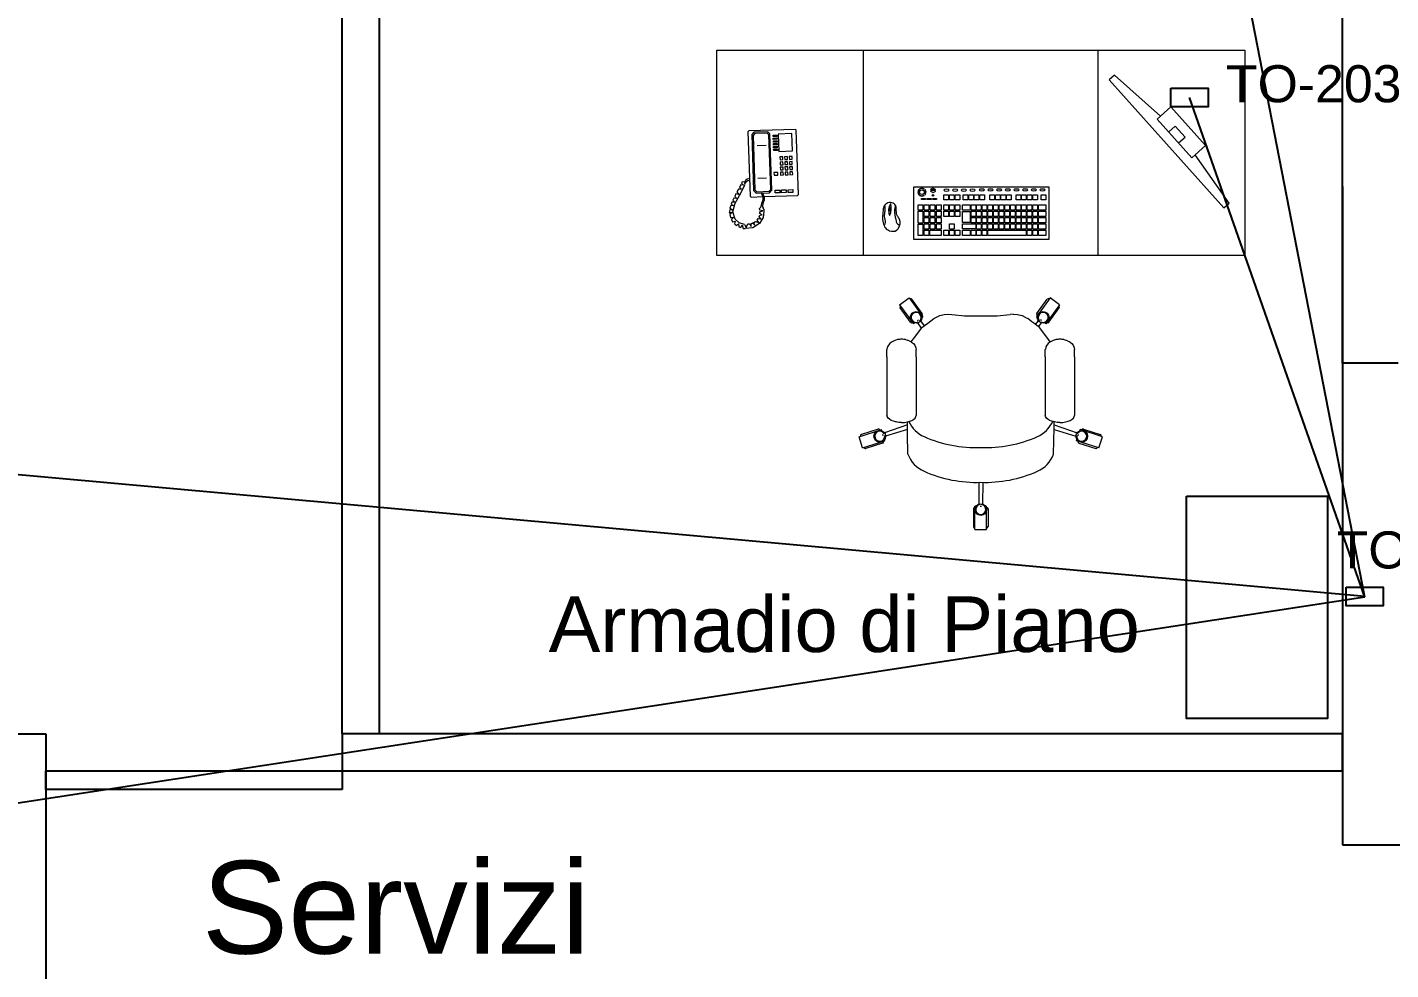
# Model space of a CAD drawing. Header units: millimetres. Extents: x -1911 to 4021, y -174 to 2851.
# Drawn here: x 3173 to 3541, y 609.1 to 863.4 of the extents above; entities that cross this region are included whole.
import ezdxf

# ---------------------------------------------------------------- set-up
doc = ezdxf.new("R2010")
doc.units = ezdxf.units.MM
doc.layers.add('ARREDI attrezzature - furniture', color=175, linetype='Continuous', lineweight=9)
doc.styles.get("Standard").update_dxf_attribs({"font": 'arial.ttf'})

msp = doc.modelspace()

# ---------------------------------------------------------------- linework, layer by layer
at = {"color": 1}
for p, q in [((3533.98, 709.58), (3364.52, 1580.45)), ((3533.98, 709.58), (3486.71, 844.41)), ((3533.98, 709.82), (2574.43, 796.56)), ((3533.98, 709.58), (3027.38, 632.2))]:
    msp.add_line(p, q, dxfattribs=at)
at = {"color": 0}
for p, q in [((3258.04, 672.78), (3258.04, 992.78)), ((3268.04, 992.78), (3268.04, 672.78)), ((3168.04, 672.78), (3178.04, 672.78)), ((3178.04, 672.78), (3178.04, 662.78)), ((3258.04, 672.78), (3258.04, 662.78)), ((3528.04, 672.78), (3258.04, 672.78)), ((3328.04, 672.78), (3318.04, 672.78)), ((3528.04, 672.78), (3328.04, 672.78)), ((3528.04, 662.78), (3528.04, 672.78)), ((3178.04, 662.78), (3178.04, 492.78)), ((3258.04, 662.78), (3528.04, 662.78))]:
    msp.add_line(p, q, dxfattribs=at)
for p, q in [((3528.04, 772.78), (3528.04, 922.78)), ((3528.04, 820.45), (3528.04, 772.78)), ((3543.04, 772.78), (3528.04, 772.78)), ((3528.04, 772.78), (3528.04, 642.78)), ((3528.04, 642.78), (3558.04, 642.78))]:
    msp.add_line(p, q)
at = {"color": 3}
for p, q in [((3178.04, 657.78), (3178.04, 662.78)), ((3178.04, 662.78), (3258.04, 662.78)), ((3258.04, 662.78), (3258.04, 657.78)), ((3258.04, 657.78), (3178.04, 657.78))]:
    msp.add_line(p, q, dxfattribs=at)
at = {"color": 242, "true_color": 0xcd2027}
for points in [[(3481.71, 846.91), (3491.71, 846.91), (3491.71, 841.91), (3481.71, 841.91)], [(3528.98, 712.32), (3538.98, 712.32), (3538.98, 707.32), (3528.98, 707.32)]]:
    msp.add_lwpolyline(points, close=True, dxfattribs=at)
msp.add_lwpolyline([(3485.86, 736.91), (3523.94, 736.91), (3523.94, 676.91), (3485.86, 676.91)], close=True)
at = {"layer": 'ARREDI attrezzature - furniture'}
for p, q in [((3359.13, 857.24), (3501.6, 857.24)), ((3359.13, 801.83), (3359.13, 857.24)), ((3398.7, 801.83), (3398.7, 857.24)), ((3462.02, 801.83), (3462.02, 857.24)), ((3501.6, 857.24), (3501.6, 801.83)), ((3466.45, 850.46), (3465.05, 849.21)), ((3478.89, 839.38), (3466.45, 850.46)), ((3465.05, 849.21), (3495.99, 814.65)), ((3481.71, 841.91), (3478.02, 838.6)), ((3491.06, 831.46), (3481.71, 841.91)), ((3367.77, 835.41), (3367.52, 835.15)), ((3380.33, 835.83), (3367.77, 835.41)), ((3380.58, 835.59), (3380.33, 835.83)), ((3381.17, 818.26), (3380.58, 835.59)), ((3487.37, 828.16), (3478.02, 838.6)), ((3482.87, 836.67), (3481.14, 835.12)), ((3485.49, 833.74), (3482.87, 836.67)), ((3367.52, 835.15), (3368.11, 817.82)), ((3369.16, 835.08), (3368.55, 834.43)), ((3368.55, 834.43), (3369.06, 819.36)), ((3369.43, 834.71), (3368.94, 834.19)), ((3368.94, 834.19), (3369.44, 819.5)), ((3372.93, 835.2), (3369.16, 835.08)), ((3372.69, 834.82), (3369.43, 834.71)), ((3373.21, 834.33), (3372.69, 834.82)), ((3373.45, 834.59), (3372.93, 835.2)), ((3373.7, 819.64), (3373.21, 834.33)), ((3373.96, 819.4), (3373.45, 834.59)), ((3374.34, 834.25), (3375.35, 834.28)), ((3374.36, 833.87), (3374.34, 834.25)), ((3375.36, 833.9), (3374.36, 833.87)), ((3374.37, 833.49), (3375.37, 833.53)), ((3374.38, 833.12), (3374.37, 833.49)), ((3375.39, 833.15), (3374.38, 833.12)), ((3374.39, 832.74), (3375.4, 832.77)), ((3374.41, 832.36), (3374.39, 832.74)), ((3375.41, 832.4), (3374.41, 832.36)), ((3374.42, 831.98), (3375.42, 832.02)), ((3374.43, 831.61), (3374.42, 831.98)), ((3375.44, 831.64), (3374.43, 831.61)), ((3375.35, 834.28), (3375.36, 833.9)), ((3375.37, 833.53), (3375.39, 833.15)), ((3375.4, 832.77), (3375.41, 832.4)), ((3375.42, 832.02), (3375.44, 831.64)), ((3379.36, 834.67), (3375.72, 834.54)), ((3375.72, 834.54), (3375.87, 829.9)), ((3379.52, 830.02), (3379.36, 834.67)), ((3483.76, 832.2), (3485.49, 833.74)), ((3372.5, 831.48), (3370.01, 831.4)), ((3374.45, 831.23), (3375.45, 831.27)), ((3374.46, 830.85), (3374.45, 831.23)), ((3375.46, 830.89), (3374.46, 830.85)), ((3374.47, 830.48), (3375.48, 830.51)), ((3374.48, 830.1), (3374.47, 830.48)), ((3375.49, 830.14), (3374.48, 830.1)), ((3375.45, 831.27), (3375.46, 830.89)), ((3375.48, 830.51), (3375.49, 830.14)), ((3375.87, 829.9), (3379.52, 830.02)), ((3376.93, 828.42), (3376.18, 828.4)), ((3376.18, 828.4), (3376.2, 827.64)), ((3376.95, 827.67), (3376.93, 828.42)), ((3378.18, 828.47), (3377.43, 828.44)), ((3377.43, 828.44), (3377.46, 827.69)), ((3378.21, 827.71), (3378.18, 828.47)), ((3379.44, 828.51), (3378.69, 828.48)), ((3378.69, 828.48), (3378.71, 827.73)), ((3379.47, 827.75), (3379.44, 828.51)), ((3487.37, 828.16), (3491.06, 831.46)), ((3497.39, 815.9), (3488.24, 828.93)), ((3376.2, 827.64), (3376.95, 827.67)), ((3376.98, 827.04), (3376.22, 827.02)), ((3376.22, 827.02), (3376.25, 826.26)), ((3376.25, 826.26), (3377, 826.29)), ((3377.02, 825.66), (3376.27, 825.64)), ((3376.27, 825.64), (3376.29, 824.88)), ((3376.29, 824.88), (3377.05, 824.91)), ((3377.07, 824.28), (3376.32, 824.25)), ((3376.32, 824.25), (3376.34, 823.5)), ((3377, 826.29), (3376.98, 827.04)), ((3377.05, 824.91), (3377.02, 825.66)), ((3377.09, 823.53), (3377.07, 824.28)), ((3377.46, 827.69), (3378.21, 827.71)), ((3378.23, 827.08), (3377.48, 827.06)), ((3377.48, 827.06), (3377.5, 826.31)), ((3377.5, 826.31), (3378.26, 826.33)), ((3378.28, 825.7), (3377.52, 825.68)), ((3377.52, 825.68), (3377.55, 824.92)), ((3377.55, 824.92), (3378.3, 824.95)), ((3378.32, 824.32), (3377.57, 824.3)), ((3377.57, 824.3), (3377.6, 823.54)), ((3378.26, 826.33), (3378.23, 827.08)), ((3378.3, 824.95), (3378.28, 825.7)), ((3378.35, 823.57), (3378.32, 824.32)), ((3378.71, 827.73), (3379.47, 827.75)), ((3379.49, 827.13), (3378.73, 827.1)), ((3378.73, 827.1), (3378.76, 826.35)), ((3378.76, 826.35), (3379.51, 826.37)), ((3379.53, 825.75), (3378.78, 825.72)), ((3378.78, 825.72), (3378.81, 824.97)), ((3378.81, 824.97), (3379.56, 824.99)), ((3379.58, 824.36), (3378.83, 824.34)), ((3378.83, 824.34), (3378.85, 823.59)), ((3379.51, 826.37), (3379.49, 827.13)), ((3379.56, 824.99), (3379.53, 825.75)), ((3379.61, 823.61), (3379.58, 824.36)), ((3365.59, 820.86), (3365.26, 820.25)), ((3365.51, 818.45), (3366.62, 820.67)), ((3366.35, 820.75), (3365.59, 820.86)), ((3366.02, 821.65), (3365.81, 821.35)), ((3365.81, 821.35), (3366.35, 820.75)), ((3366.53, 821.62), (3366.02, 821.65)), ((3366.75, 821.76), (3366.53, 821.62)), ((3366.62, 820.67), (3366.82, 821.03)), ((3366.68, 821.35), (3366.89, 821.41)), ((3366.82, 821.03), (3366.68, 821.35)), ((3367, 822.12), (3366.75, 821.76)), ((3366.89, 821.41), (3367.25, 821.88)), ((3367.37, 822.4), (3367, 822.12)), ((3367.25, 821.88), (3367.55, 822.03)), ((3367.95, 822.59), (3367.37, 822.4)), ((3367.55, 822.03), (3367.96, 822.09)), ((3372.58, 822.63), (3370.25, 822.56)), ((3375.56, 824.23), (3374.56, 824.19)), ((3374.56, 824.19), (3374.58, 823.44)), ((3374.58, 823.44), (3375.59, 823.48)), ((3375.59, 823.48), (3375.56, 824.23)), ((3376.34, 823.5), (3377.09, 823.53)), ((3377.6, 823.54), (3378.35, 823.57)), ((3378.85, 823.59), (3379.61, 823.61)), ((3363.76, 817.23), (3363.46, 816.73)), ((3364.5, 817.17), (3363.76, 817.23)), ((3364.29, 818.41), (3363.96, 817.75)), ((3363.96, 817.75), (3364.5, 817.17)), ((3364.11, 815.91), (3365.22, 818.03)), ((3365.11, 818.3), (3364.29, 818.41)), ((3365.03, 819.67), (3364.57, 818.96)), ((3364.57, 818.96), (3365.11, 818.3)), ((3365.79, 819.67), (3365.03, 819.67)), ((3365.22, 818.03), (3365.51, 818.45)), ((3365.26, 820.25), (3365.79, 819.67)), ((3368.11, 817.82), (3368.37, 817.57)), ((3368.37, 817.57), (3371.56, 817.68)), ((3369.06, 819.36), (3369.72, 818.63)), ((3369.44, 819.5), (3369.95, 819.01)), ((3369.72, 818.63), (3373.36, 818.75)), ((3369.95, 819.01), (3373.22, 819.12)), ((3371.88, 817.69), (3380.93, 818)), ((3373.22, 819.12), (3373.7, 819.64)), ((3373.36, 818.75), (3373.96, 819.4)), ((3374.84, 819.43), (3376.1, 819.47)), ((3374.87, 818.67), (3374.84, 819.43)), ((3376.12, 818.72), (3374.87, 818.67)), ((3376.1, 819.47), (3376.12, 818.72)), ((3376.6, 819.49), (3377.86, 819.53)), ((3376.63, 818.73), (3376.6, 819.49)), ((3377.88, 818.78), (3376.63, 818.73)), ((3377.86, 819.53), (3377.88, 818.78)), ((3378.36, 819.55), (3379.62, 819.59)), ((3378.39, 818.79), (3378.36, 819.55)), ((3379.64, 818.83), (3378.39, 818.79)), ((3379.62, 819.59), (3379.64, 818.83)), ((3380.93, 818), (3381.17, 818.26)), ((3412.32, 820.37), (3448.73, 820.37)), ((3412.32, 806.12), (3412.32, 820.37)), ((3413.6, 819.5), (3413.59, 819.5)), ((3413.6, 818.25), (3413.59, 818.25)), ((3413.85, 819.77), (3413.85, 819.78)), ((3413.85, 818.01), (3413.85, 818)), ((3414.42, 817.16), (3415.43, 817.16)), ((3414.42, 816.89), (3414.42, 817.16)), ((3415.1, 818.01), (3415.1, 818)), ((3415.11, 819.77), (3415.11, 819.78)), ((3415.43, 817.16), (3415.43, 816.89)), ((3415.94, 817.16), (3416.95, 817.16)), ((3415.94, 816.89), (3415.94, 817.16)), ((3417.43, 819.99), (3416.89, 819.68)), ((3417.43, 818.79), (3416.9, 819.1)), ((3418.02, 819.48), (3416.95, 819.48)), ((3418.02, 819.3), (3416.95, 819.3)), ((3416.95, 817.16), (3416.95, 816.89)), ((3417.45, 817.16), (3418.46, 817.16)), ((3417.45, 816.89), (3417.45, 817.16)), ((3417.54, 819.99), (3418.07, 819.68)), ((3417.54, 818.79), (3418.08, 819.1)), ((3418.46, 817.16), (3418.46, 816.89)), ((3420.41, 818.18), (3421.67, 818.18)), ((3420.41, 816.81), (3420.41, 818.18)), ((3421.67, 818.18), (3421.67, 816.81)), ((3421.93, 818.18), (3423.19, 818.18)), ((3421.93, 816.81), (3421.93, 818.18)), ((3423.19, 818.18), (3423.19, 816.81)), ((3423.44, 818.18), (3424.71, 818.18)), ((3423.44, 816.81), (3423.44, 818.18)), ((3424.71, 818.18), (3424.71, 816.81)), ((3425.59, 818.18), (3426.86, 818.18)), ((3425.59, 816.81), (3425.59, 818.18)), ((3426.86, 818.18), (3426.86, 816.81)), ((3427.11, 818.18), (3428.37, 818.18)), ((3427.11, 816.81), (3427.11, 818.18)), ((3428.37, 818.18), (3428.37, 816.81)), ((3428.63, 818.18), (3429.89, 818.18)), ((3428.63, 816.81), (3428.63, 818.18)), ((3429.89, 818.18), (3429.89, 816.81)), ((3430.14, 818.18), (3431.41, 818.18)), ((3430.14, 816.81), (3430.14, 818.18)), ((3431.41, 818.18), (3431.41, 816.81)), ((3432.8, 818.18), (3434.06, 818.18)), ((3432.8, 816.81), (3432.8, 818.18)), ((3434.06, 818.18), (3434.06, 816.81)), ((3434.32, 818.18), (3435.58, 818.18)), ((3434.32, 816.81), (3434.32, 818.18)), ((3435.58, 818.18), (3435.58, 816.81)), ((3435.83, 818.18), (3437.1, 818.18)), ((3435.83, 816.81), (3435.83, 818.18)), ((3437.1, 818.18), (3437.1, 816.81)), ((3437.35, 818.18), (3438.61, 818.18)), ((3437.35, 816.81), (3437.35, 818.18)), ((3438.61, 818.18), (3438.61, 816.81)), ((3439.88, 818.18), (3441.14, 818.18)), ((3439.88, 816.81), (3439.88, 818.18)), ((3441.14, 818.18), (3441.14, 816.81)), ((3441.39, 818.18), (3442.66, 818.18)), ((3441.39, 816.81), (3441.39, 818.18)), ((3442.66, 818.18), (3442.66, 816.81)), ((3442.91, 818.18), (3444.18, 818.18)), ((3442.91, 816.81), (3442.91, 818.18)), ((3444.18, 818.18), (3444.18, 816.81)), ((3444.43, 818.18), (3445.69, 818.18)), ((3444.43, 816.81), (3444.43, 818.18)), ((3445.69, 818.18), (3445.69, 816.81)), ((3446.7, 818.18), (3447.97, 818.18)), ((3446.7, 816.81), (3446.7, 818.18)), ((3447.97, 818.18), (3447.97, 816.81)), ((3448.73, 820.37), (3448.73, 806.12)), ((3362.63, 814.16), (3362.49, 813.4)), ((3362.49, 813.4), (3363.27, 813.37)), ((3363.27, 813.37), (3362.61, 812.89)), ((3363.36, 814.13), (3362.63, 814.16)), ((3362.91, 815.25), (3362.69, 814.54)), ((3362.69, 814.54), (3363.36, 814.13)), ((3363.67, 815.28), (3362.91, 815.25)), ((3363.23, 816.15), (3363.01, 815.66)), ((3363.01, 815.66), (3363.67, 815.28)), ((3364.04, 816.21), (3363.23, 816.15)), ((3363.46, 816.73), (3364.04, 816.21)), ((3363.48, 813.59), (3364.11, 815.91)), ((3364.06, 811.56), (3363.48, 813.59)), ((3370.66, 814.49), (3371.06, 814.88)), ((3370.79, 814), (3370.66, 814.49)), ((3370.78, 813.54), (3371.52, 813.81)), ((3370.79, 813.11), (3370.78, 813.54)), ((3371.52, 813.81), (3370.79, 814)), ((3371.06, 814.88), (3371.2, 815.34)), ((3371.2, 815.34), (3371.25, 815.81)), ((3371.54, 815.7), (3371.5, 815.24)), ((3371.5, 815.24), (3371.51, 814.95)), ((3371.51, 814.95), (3371.71, 814.71)), ((3371.71, 814.71), (3371.53, 814.54)), ((3371.53, 814.54), (3371.81, 814.23)), ((3371.82, 813.79), (3371.69, 812.06)), ((3371.81, 814.23), (3371.82, 813.79)), ((3413.46, 815.44), (3414.72, 815.44)), ((3413.46, 814.07), (3413.46, 815.44)), ((3414.72, 814.07), (3413.46, 814.07)), ((3413.46, 813.73), (3414.72, 813.73)), ((3413.46, 810.51), (3413.46, 813.73)), ((3415.43, 816.89), (3414.42, 816.89)), ((3414.72, 815.44), (3414.72, 814.07)), ((3414.72, 813.73), (3414.72, 810.51)), ((3415.1, 815.44), (3416.36, 815.44)), ((3415.1, 814.07), (3415.1, 815.44)), ((3416.36, 814.07), (3415.1, 814.07)), ((3415.1, 813.73), (3416.36, 813.73)), ((3415.1, 812.36), (3415.1, 813.73)), ((3416.95, 816.89), (3415.94, 816.89)), ((3416.36, 815.44), (3416.36, 814.07)), ((3416.36, 813.73), (3416.36, 812.36)), ((3416.74, 815.44), (3418.01, 815.44)), ((3416.74, 814.07), (3416.74, 815.44)), ((3418.01, 814.07), (3416.74, 814.07)), ((3416.74, 813.73), (3418.01, 813.73)), ((3416.74, 812.36), (3416.74, 813.73)), ((3418.46, 816.89), (3417.45, 816.89)), ((3418.01, 815.44), (3418.01, 814.07)), ((3418.01, 813.73), (3418.01, 812.36)), ((3418.39, 815.44), (3419.65, 815.44)), ((3418.39, 814.07), (3418.39, 815.44)), ((3419.65, 814.07), (3418.39, 814.07)), ((3418.39, 813.73), (3419.65, 813.73)), ((3418.39, 812.36), (3418.39, 813.73)), ((3419.65, 815.44), (3419.65, 814.07)), ((3419.65, 813.73), (3419.65, 812.36)), ((3421.67, 816.81), (3420.41, 816.81)), ((3420.41, 815.44), (3421.67, 815.44)), ((3420.41, 814.07), (3420.41, 815.44)), ((3421.67, 814.07), (3420.41, 814.07)), ((3420.41, 813.73), (3421.67, 813.73)), ((3420.41, 812.36), (3420.41, 813.73)), ((3421.67, 815.44), (3421.67, 814.07)), ((3421.67, 813.73), (3421.67, 812.36)), ((3423.19, 816.81), (3421.93, 816.81)), ((3421.93, 815.44), (3423.19, 815.44)), ((3421.93, 814.07), (3421.93, 815.44)), ((3423.19, 814.07), (3421.93, 814.07)), ((3421.93, 813.73), (3423.19, 813.73)), ((3421.93, 812.36), (3421.93, 813.73)), ((3423.19, 815.44), (3423.19, 814.07)), ((3423.19, 813.73), (3423.19, 812.36)), ((3424.71, 816.81), (3423.44, 816.81)), ((3423.44, 815.44), (3424.71, 815.44)), ((3423.44, 814.07), (3423.44, 815.44)), ((3424.71, 814.07), (3423.44, 814.07)), ((3423.44, 813.73), (3424.71, 813.73)), ((3423.44, 812.36), (3423.44, 813.73)), ((3424.71, 815.44), (3424.71, 814.07)), ((3424.71, 813.73), (3424.71, 812.36)), ((3425.47, 815.44), (3427.49, 815.44)), ((3425.47, 814.07), (3425.47, 815.44)), ((3427.49, 814.07), (3425.47, 814.07)), ((3425.47, 813.7), (3427.49, 813.7)), ((3425.47, 810.69), (3425.47, 813.7)), ((3426.86, 816.81), (3425.59, 816.81)), ((3428.37, 816.81), (3427.11, 816.81)), ((3427.49, 815.44), (3427.49, 814.07)), ((3427.49, 813.7), (3427.49, 810.69)), ((3427.74, 815.44), (3429.01, 815.44)), ((3427.74, 814.07), (3427.74, 815.44)), ((3429.01, 814.07), (3427.74, 814.07)), ((3427.74, 813.73), (3429.01, 813.73)), ((3427.74, 812.36), (3427.74, 813.73)), ((3429.89, 816.81), (3428.63, 816.81)), ((3429.01, 815.44), (3429.01, 814.07)), ((3429.01, 813.73), (3429.01, 812.36)), ((3429.26, 815.44), (3430.52, 815.44)), ((3429.26, 814.07), (3429.26, 815.44)), ((3430.52, 814.07), (3429.26, 814.07)), ((3429.26, 813.73), (3430.52, 813.73)), ((3429.26, 812.36), (3429.26, 813.73)), ((3431.41, 816.81), (3430.14, 816.81)), ((3430.52, 815.44), (3430.52, 814.07)), ((3430.52, 813.73), (3430.52, 812.36)), ((3430.78, 815.44), (3432.04, 815.44)), ((3430.78, 814.07), (3430.78, 815.44)), ((3432.04, 814.07), (3430.78, 814.07)), ((3430.78, 813.73), (3432.04, 813.73)), ((3430.78, 812.36), (3430.78, 813.73)), ((3432.04, 815.44), (3432.04, 814.07)), ((3432.04, 813.73), (3432.04, 812.36)), ((3432.29, 815.44), (3433.56, 815.44)), ((3432.29, 814.07), (3432.29, 815.44)), ((3433.56, 814.07), (3432.29, 814.07)), ((3432.29, 813.73), (3433.56, 813.73)), ((3432.29, 812.36), (3432.29, 813.73)), ((3434.06, 816.81), (3432.8, 816.81)), ((3433.56, 815.44), (3433.56, 814.07)), ((3433.56, 813.73), (3433.56, 812.36)), ((3433.81, 815.44), (3435.07, 815.44)), ((3433.81, 814.07), (3433.81, 815.44)), ((3435.07, 814.07), (3433.81, 814.07)), ((3433.81, 813.73), (3435.07, 813.73)), ((3433.81, 812.36), (3433.81, 813.73)), ((3435.58, 816.81), (3434.32, 816.81)), ((3435.07, 815.44), (3435.07, 814.07)), ((3435.07, 813.73), (3435.07, 812.36)), ((3435.33, 815.44), (3436.59, 815.44)), ((3435.33, 814.07), (3435.33, 815.44)), ((3436.59, 814.07), (3435.33, 814.07)), ((3435.33, 813.73), (3436.59, 813.73)), ((3435.33, 812.36), (3435.33, 813.73)), ((3437.1, 816.81), (3435.83, 816.81)), ((3436.59, 815.44), (3436.59, 814.07)), ((3436.59, 813.73), (3436.59, 812.36)), ((3436.84, 815.44), (3438.11, 815.44)), ((3436.84, 814.07), (3436.84, 815.44)), ((3438.11, 814.07), (3436.84, 814.07)), ((3436.84, 813.73), (3438.11, 813.73)), ((3436.84, 812.36), (3436.84, 813.73)), ((3438.61, 816.81), (3437.35, 816.81)), ((3438.11, 815.44), (3438.11, 814.07)), ((3438.11, 813.73), (3438.11, 812.36)), ((3438.36, 815.44), (3439.62, 815.44)), ((3438.36, 814.07), (3438.36, 815.44)), ((3439.62, 814.07), (3438.36, 814.07)), ((3438.36, 813.73), (3439.62, 813.73)), ((3438.36, 812.36), (3438.36, 813.73)), ((3439.62, 815.44), (3439.62, 814.07)), ((3439.62, 813.73), (3439.62, 812.36)), ((3441.14, 816.81), (3439.88, 816.81)), ((3439.88, 815.44), (3441.14, 815.44)), ((3439.88, 814.07), (3439.88, 815.44)), ((3441.14, 814.07), (3439.88, 814.07)), ((3439.88, 813.73), (3441.14, 813.73)), ((3439.88, 812.36), (3439.88, 813.73)), ((3441.14, 815.44), (3441.14, 814.07)), ((3441.14, 813.73), (3441.14, 812.36)), ((3442.66, 816.81), (3441.39, 816.81)), ((3441.39, 815.44), (3442.66, 815.44)), ((3441.39, 814.07), (3441.39, 815.44)), ((3442.66, 814.07), (3441.39, 814.07)), ((3441.39, 813.73), (3442.66, 813.73)), ((3441.39, 812.36), (3441.39, 813.73)), ((3442.66, 815.44), (3442.66, 814.07)), ((3442.66, 813.73), (3442.66, 812.36)), ((3444.18, 816.81), (3442.91, 816.81)), ((3442.91, 815.44), (3444.18, 815.44)), ((3442.91, 814.07), (3442.91, 815.44)), ((3444.18, 814.07), (3442.91, 814.07)), ((3442.91, 813.73), (3444.18, 813.73)), ((3442.91, 812.36), (3442.91, 813.73)), ((3444.18, 815.44), (3444.18, 814.07)), ((3444.18, 813.73), (3444.18, 812.36)), ((3445.69, 816.81), (3444.43, 816.81)), ((3444.43, 815.44), (3445.69, 815.44)), ((3444.43, 814.07), (3444.43, 815.44)), ((3445.69, 814.07), (3444.43, 814.07)), ((3444.43, 813.73), (3445.69, 813.73)), ((3444.43, 812.36), (3444.43, 813.73)), ((3445.69, 815.44), (3445.69, 814.07)), ((3445.69, 813.73), (3445.69, 812.36)), ((3445.95, 815.44), (3447.97, 815.44)), ((3445.95, 814.07), (3445.95, 815.44)), ((3447.97, 814.07), (3445.95, 814.07)), ((3445.95, 813.73), (3447.97, 813.73)), ((3445.95, 812.36), (3445.95, 813.73)), ((3447.97, 816.81), (3446.7, 816.81)), ((3447.97, 815.44), (3447.97, 814.07)), ((3447.97, 813.73), (3447.97, 812.36)), ((3495.99, 814.65), (3497.39, 815.9)), ((3362.61, 812.89), (3362.86, 812.09)), ((3362.86, 812.09), (3363.64, 812.06)), ((3363.64, 812.06), (3363.07, 811.47)), ((3363.07, 811.47), (3363.38, 810.92)), ((3363.38, 810.92), (3364.05, 811.07)), ((3364.05, 811.07), (3363.94, 810.31)), ((3363.94, 810.31), (3364.34, 809.92)), ((3365.18, 810.57), (3364.06, 811.56)), ((3364.34, 809.92), (3365, 810.32)), ((3365, 810.32), (3365.11, 809.49)), ((3366.6, 810.16), (3365.18, 810.57)), ((3365.65, 809.32), (3365.98, 810.06)), ((3365.98, 810.06), (3366.25, 809.09)), ((3366.6, 810.16), (3367.09, 809.39)), ((3367.09, 809.39), (3367.48, 810.3)), ((3367.48, 810.3), (3367.97, 810.31)), ((3367.97, 810.31), (3368.37, 809.62)), ((3368.37, 809.62), (3368.4, 810.33)), ((3368.4, 810.33), (3368.74, 810.58)), ((3368.74, 810.58), (3369.39, 809.96)), ((3370.64, 810.46), (3368.9, 809.26)), ((3369.14, 810.68), (3369.59, 810.96)), ((3369.39, 809.96), (3369.14, 810.68)), ((3369.59, 810.96), (3370.5, 810.67)), ((3370.04, 811.33), (3370.32, 811.74)), ((3370.5, 810.67), (3370.04, 811.33)), ((3370.32, 811.74), (3371.08, 811.63)), ((3370.61, 812.24), (3370.73, 812.68)), ((3371.08, 811.63), (3370.61, 812.24)), ((3371.69, 812.06), (3370.64, 810.46)), ((3370.73, 812.68), (3371.42, 812.78)), ((3371.42, 812.78), (3370.79, 813.11)), ((3414.72, 810.51), (3413.46, 810.51)), ((3413.46, 810.23), (3414.72, 810.23)), ((3413.46, 807.22), (3413.46, 810.23)), ((3414.72, 810.23), (3414.72, 807.22)), ((3416.36, 812.36), (3415.1, 812.36)), ((3415.1, 812.01), (3416.36, 812.01)), ((3415.1, 810.64), (3415.1, 812.01)), ((3416.36, 810.64), (3415.1, 810.64)), ((3415.1, 810.3), (3416.36, 810.3)), ((3415.1, 808.93), (3415.1, 810.3)), ((3416.36, 812.01), (3416.36, 810.64)), ((3416.36, 810.3), (3416.36, 808.93)), ((3418.01, 812.36), (3416.74, 812.36)), ((3416.74, 812.01), (3418.01, 812.01)), ((3416.74, 810.64), (3416.74, 812.01)), ((3418.01, 810.64), (3416.74, 810.64)), ((3416.74, 810.3), (3418.01, 810.3)), ((3416.74, 808.93), (3416.74, 810.3)), ((3418.01, 812.01), (3418.01, 810.64)), ((3418.01, 810.3), (3418.01, 808.93)), ((3419.65, 812.36), (3418.39, 812.36)), ((3418.39, 812.01), (3419.65, 812.01)), ((3418.39, 810.64), (3418.39, 812.01)), ((3419.65, 810.64), (3418.39, 810.64)), ((3418.39, 810.3), (3419.65, 810.3)), ((3418.39, 808.93), (3418.39, 810.3)), ((3419.65, 812.01), (3419.65, 810.64)), ((3419.65, 810.3), (3419.65, 808.93)), ((3421.67, 812.36), (3420.41, 812.36)), ((3423.19, 812.36), (3421.93, 812.36)), ((3421.93, 810.3), (3423.19, 810.3)), ((3421.93, 808.93), (3421.93, 810.3)), ((3423.19, 810.3), (3423.19, 808.93)), ((3424.71, 812.36), (3423.44, 812.36)), ((3427.49, 810.69), (3425.47, 810.69)), ((3425.47, 810.32), (3429.01, 810.32)), ((3425.47, 808.95), (3425.47, 810.32)), ((3429.01, 812.36), (3427.74, 812.36)), ((3427.74, 812.01), (3429.01, 812.01)), ((3427.74, 810.64), (3427.74, 812.01)), ((3429.01, 810.64), (3427.74, 810.64)), ((3429.01, 812.01), (3429.01, 810.64)), ((3429.01, 810.32), (3429.01, 808.95)), ((3430.52, 812.36), (3429.26, 812.36)), ((3429.26, 812.01), (3430.52, 812.01)), ((3429.26, 810.64), (3429.26, 812.01)), ((3430.52, 810.64), (3429.26, 810.64)), ((3429.26, 810.3), (3430.52, 810.3)), ((3429.26, 808.93), (3429.26, 810.3)), ((3430.52, 812.01), (3430.52, 810.64)), ((3430.52, 810.3), (3430.52, 808.93)), ((3432.04, 812.36), (3430.78, 812.36)), ((3430.78, 812.01), (3432.04, 812.01)), ((3430.78, 810.64), (3430.78, 812.01)), ((3432.04, 810.64), (3430.78, 810.64)), ((3430.78, 810.3), (3432.04, 810.3)), ((3430.78, 808.93), (3430.78, 810.3)), ((3432.04, 812.01), (3432.04, 810.64)), ((3432.04, 810.3), (3432.04, 808.93)), ((3433.56, 812.36), (3432.29, 812.36)), ((3432.29, 812.01), (3433.56, 812.01)), ((3432.29, 810.64), (3432.29, 812.01)), ((3433.56, 810.64), (3432.29, 810.64)), ((3432.29, 810.3), (3433.56, 810.3)), ((3432.29, 808.93), (3432.29, 810.3)), ((3433.56, 812.01), (3433.56, 810.64)), ((3433.56, 810.3), (3433.56, 808.93)), ((3435.07, 812.36), (3433.81, 812.36)), ((3433.81, 812.01), (3435.07, 812.01)), ((3433.81, 810.64), (3433.81, 812.01)), ((3435.07, 810.64), (3433.81, 810.64)), ((3433.81, 810.3), (3435.07, 810.3)), ((3433.81, 808.93), (3433.81, 810.3)), ((3435.07, 812.01), (3435.07, 810.64)), ((3435.07, 810.3), (3435.07, 808.93)), ((3436.59, 812.36), (3435.33, 812.36)), ((3435.33, 812.01), (3436.59, 812.01)), ((3435.33, 810.64), (3435.33, 812.01)), ((3436.59, 810.64), (3435.33, 810.64)), ((3435.33, 810.3), (3436.59, 810.3)), ((3435.33, 808.93), (3435.33, 810.3)), ((3436.59, 812.01), (3436.59, 810.64)), ((3436.59, 810.3), (3436.59, 808.93)), ((3438.11, 812.36), (3436.84, 812.36)), ((3436.84, 812.01), (3438.11, 812.01)), ((3436.84, 810.64), (3436.84, 812.01)), ((3438.11, 810.64), (3436.84, 810.64)), ((3436.84, 810.3), (3438.11, 810.3)), ((3436.84, 808.93), (3436.84, 810.3)), ((3438.11, 812.01), (3438.11, 810.64)), ((3438.11, 810.3), (3438.11, 808.93)), ((3439.62, 812.36), (3438.36, 812.36)), ((3438.36, 812.01), (3439.62, 812.01)), ((3438.36, 810.64), (3438.36, 812.01)), ((3439.62, 810.64), (3438.36, 810.64)), ((3438.36, 810.3), (3439.62, 810.3)), ((3438.36, 808.93), (3438.36, 810.3)), ((3439.62, 812.01), (3439.62, 810.64)), ((3439.62, 810.3), (3439.62, 808.93)), ((3441.14, 812.36), (3439.88, 812.36)), ((3439.88, 812.01), (3441.14, 812.01)), ((3439.88, 810.64), (3439.88, 812.01)), ((3441.14, 810.64), (3439.88, 810.64)), ((3439.88, 810.3), (3441.14, 810.3)), ((3439.88, 808.93), (3439.88, 810.3)), ((3441.14, 812.01), (3441.14, 810.64)), ((3441.14, 810.3), (3441.14, 808.93)), ((3442.66, 812.36), (3441.39, 812.36)), ((3441.39, 812.01), (3442.66, 812.01)), ((3441.39, 810.64), (3441.39, 812.01)), ((3442.66, 810.64), (3441.39, 810.64)), ((3441.39, 810.3), (3442.66, 810.3)), ((3441.39, 808.93), (3441.39, 810.3)), ((3442.66, 812.01), (3442.66, 810.64)), ((3442.66, 810.3), (3442.66, 808.93)), ((3444.18, 812.36), (3442.91, 812.36)), ((3442.91, 812.01), (3444.18, 812.01)), ((3442.91, 810.64), (3442.91, 812.01)), ((3444.18, 810.64), (3442.91, 810.64)), ((3442.91, 810.3), (3444.18, 810.3)), ((3442.91, 808.93), (3442.91, 810.3)), ((3444.18, 812.01), (3444.18, 810.64)), ((3444.18, 810.3), (3444.18, 808.93)), ((3445.69, 812.36), (3444.43, 812.36)), ((3444.43, 812.01), (3445.69, 812.01)), ((3444.43, 810.64), (3444.43, 812.01)), ((3445.69, 810.64), (3444.43, 810.64)), ((3444.43, 810.3), (3445.69, 810.3)), ((3444.43, 808.93), (3444.43, 810.3)), ((3445.69, 812.01), (3445.69, 810.64)), ((3445.69, 810.3), (3445.69, 808.93)), ((3447.97, 812.36), (3445.95, 812.36)), ((3445.95, 812.01), (3447.97, 812.01)), ((3445.95, 810.64), (3445.95, 812.01)), ((3447.97, 810.64), (3445.95, 810.64)), ((3445.95, 810.3), (3447.97, 810.3)), ((3445.95, 808.93), (3445.95, 810.3)), ((3447.97, 812.01), (3447.97, 810.64)), ((3447.97, 810.3), (3447.97, 808.93)), ((3365.11, 809.49), (3365.65, 809.32)), ((3366.25, 809.09), (3366.8, 809.06)), ((3368.9, 809.26), (3366.8, 809.06)), ((3448.73, 806.12), (3412.32, 806.12)), ((3414.72, 807.22), (3413.46, 807.22)), ((3416.36, 808.93), (3415.1, 808.93)), ((3415.1, 808.59), (3416.36, 808.59)), ((3415.1, 807.22), (3415.1, 808.59)), ((3416.36, 807.22), (3415.1, 807.22)), ((3416.36, 808.59), (3416.36, 807.22)), ((3416.62, 808.59), (3419.65, 808.59)), ((3416.62, 807.22), (3416.62, 808.59)), ((3419.65, 807.22), (3416.62, 807.22)), ((3418.01, 808.93), (3416.74, 808.93)), ((3419.65, 808.93), (3418.39, 808.93)), ((3419.65, 808.59), (3419.65, 807.22)), ((3420.41, 808.59), (3421.67, 808.59)), ((3420.41, 807.22), (3420.41, 808.59)), ((3421.67, 807.22), (3420.41, 807.22)), ((3421.67, 808.59), (3421.67, 807.22)), ((3423.19, 808.93), (3421.93, 808.93)), ((3421.93, 808.59), (3423.19, 808.59)), ((3421.93, 807.22), (3421.93, 808.59)), ((3423.19, 807.22), (3421.93, 807.22)), ((3423.19, 808.59), (3423.19, 807.22)), ((3423.44, 808.59), (3424.71, 808.59)), ((3423.44, 807.22), (3423.44, 808.59)), ((3424.71, 807.22), (3423.44, 807.22)), ((3424.71, 808.59), (3424.71, 807.22)), ((3429.01, 808.95), (3425.47, 808.95)), ((3425.47, 808.59), (3427.49, 808.59)), ((3425.47, 807.22), (3425.47, 808.59)), ((3427.49, 807.22), (3425.47, 807.22)), ((3427.49, 808.59), (3427.49, 807.22)), ((3427.74, 808.59), (3429.01, 808.59)), ((3427.74, 807.22), (3427.74, 808.59)), ((3429.01, 807.22), (3427.74, 807.22)), ((3429.01, 808.59), (3429.01, 807.22)), ((3430.52, 808.93), (3429.26, 808.93)), ((3429.26, 808.59), (3430.52, 808.59)), ((3429.26, 807.22), (3429.26, 808.59)), ((3430.52, 807.22), (3429.26, 807.22)), ((3430.52, 808.59), (3430.52, 807.22)), ((3432.04, 808.93), (3430.78, 808.93)), ((3430.78, 808.59), (3432.04, 808.59)), ((3430.78, 807.22), (3430.78, 808.59)), ((3432.04, 807.22), (3430.78, 807.22)), ((3432.04, 808.59), (3432.04, 807.22)), ((3433.56, 808.93), (3432.29, 808.93)), ((3432.29, 808.59), (3442.66, 808.59)), ((3432.29, 807.22), (3432.29, 808.59)), ((3442.66, 807.22), (3432.29, 807.22)), ((3435.07, 808.93), (3433.81, 808.93)), ((3436.59, 808.93), (3435.33, 808.93)), ((3438.11, 808.93), (3436.84, 808.93)), ((3439.62, 808.93), (3438.36, 808.93)), ((3441.14, 808.93), (3439.88, 808.93)), ((3442.66, 808.93), (3441.39, 808.93)), ((3442.66, 808.59), (3442.66, 807.22)), ((3444.18, 808.93), (3442.91, 808.93)), ((3442.91, 808.59), (3444.18, 808.59)), ((3442.91, 807.22), (3442.91, 808.59)), ((3444.18, 807.22), (3442.91, 807.22)), ((3444.18, 808.59), (3444.18, 807.22)), ((3445.69, 808.93), (3444.43, 808.93)), ((3444.43, 808.59), (3445.69, 808.59)), ((3444.43, 807.22), (3444.43, 808.59)), ((3445.69, 807.22), (3444.43, 807.22)), ((3445.69, 808.59), (3445.69, 807.22)), ((3447.97, 808.93), (3445.95, 808.93)), ((3445.95, 808.59), (3447.97, 808.59)), ((3445.95, 807.22), (3445.95, 808.59)), ((3447.97, 807.22), (3445.95, 807.22)), ((3447.97, 808.59), (3447.97, 807.22)), ((3501.6, 801.83), (3359.13, 801.83)), ((3408.47, 788.52), (3411.03, 790.39)), ((3408.47, 788.52), (3412.19, 783.4)), ((3411.4, 783.81), (3408.61, 787.65)), ((3411.03, 790.39), (3414.75, 785.26)), ((3414.6, 786.14), (3411.81, 789.98)), ((3449.09, 790.39), (3445.37, 785.26)), ((3445.52, 786.14), (3448.31, 789.98)), ((3451.65, 788.52), (3447.93, 783.4)), ((3448.72, 783.81), (3451.51, 787.65)), ((3451.65, 788.52), (3449.09, 790.39)), ((3413.34, 784.24), (3413.6, 784.43)), ((3415.17, 782.85), (3414.18, 784.17)), ((3414.49, 785.07), (3414.75, 785.26)), ((3416.09, 783.51), (3417.66, 784.76)), ((3417.66, 784.76), (3417.86, 784.9)), ((3417.86, 784.9), (3418.1, 785.02)), ((3418.1, 785.02), (3419.32, 785.59)), ((3419.32, 785.59), (3420.51, 785.84)), ((3420.51, 785.84), (3421.73, 785.94)), ((3421.73, 785.94), (3422.59, 785.87)), ((3422.59, 785.87), (3426.04, 785.55)), ((3425.98, 785.55), (3434.83, 785.55)), ((3434.76, 785.55), (3438.27, 785.88)), ((3439.15, 785.94), (3438.27, 785.88)), ((3439.15, 785.94), (3440.3, 785.84)), ((3440.3, 785.84), (3441.41, 785.59)), ((3442.64, 785.02), (3441.41, 785.59)), ((3442.64, 785.02), (3442.87, 784.91)), ((3442.87, 784.91), (3443.07, 784.77)), ((3444.19, 783.87), (3443.07, 784.77)), ((3444.65, 783.52), (3444.19, 783.87)), ((3445.17, 783.14), (3445.94, 784.17)), ((3445.63, 785.07), (3445.37, 785.26)), ((3446.78, 784.24), (3446.52, 784.43)), ((3412.19, 783.4), (3412.45, 783.59)), ((3412.57, 779.77), (3414.39, 782.24)), ((3414.39, 782.24), (3413.4, 783.6)), ((3414.39, 782.24), (3414.5, 782.36)), ((3414.5, 782.36), (3416.09, 783.51)), ((3446.23, 782.37), (3444.65, 783.52)), ((3445.98, 782.56), (3446.72, 783.6)), ((3446.23, 782.37), (3446.35, 782.25)), ((3447.59, 780.56), (3446.35, 782.25)), ((3448.18, 779.78), (3447.59, 780.56)), ((3447.93, 783.4), (3447.67, 783.59)), ((3405.15, 776.95), (3405.04, 776.45)), ((3405.04, 775.82), (3405.04, 776.45)), ((3405.22, 777.13), (3405.15, 776.95)), ((3405.44, 777.61), (3405.22, 777.13)), ((3405.8, 778.04), (3405.44, 777.61)), ((3406.27, 778.41), (3405.8, 778.04)), ((3406.43, 778.54), (3406.27, 778.41)), ((3406.98, 778.81), (3406.43, 778.54)), ((3407.18, 778.89), (3406.98, 778.81)), ((3407.46, 778.97), (3407.18, 778.89)), ((3407.93, 779.1), (3407.46, 778.97)), ((3408.16, 779.14), (3407.93, 779.1)), ((3408.42, 779.18), (3408.16, 779.14)), ((3408.7, 779.2), (3408.42, 779.18)), ((3409, 779.2), (3408.7, 779.2)), ((3409.29, 779.2), (3409, 779.2)), ((3409.57, 779.18), (3409.29, 779.2)), ((3409.83, 779.14), (3409.57, 779.18)), ((3410.06, 779.1), (3409.83, 779.14)), ((3410.06, 779.1), (3410.54, 778.97)), ((3410.81, 778.89), (3410.54, 778.97)), ((3411.01, 778.81), (3410.81, 778.89)), ((3411.01, 778.81), (3411.56, 778.54)), ((3411.72, 778.41), (3411.56, 778.54)), ((3411.61, 778.5), (3412.57, 779.77)), ((3411.72, 778.41), (3412.2, 778.04)), ((3412.2, 778.04), (3412.55, 777.61)), ((3412.55, 777.61), (3412.77, 777.13)), ((3412.85, 776.95), (3412.77, 777.13)), ((3412.85, 776.95), (3412.92, 776.45)), ((3412.92, 775.82), (3412.92, 776.45)), ((3412.92, 776.45), (3412.92, 776.45)), ((3447.78, 776.45), (3447.83, 776.57)), ((3447.78, 775.82), (3447.78, 776.45)), ((3447.89, 776.95), (3447.83, 776.57)), ((3447.96, 777.13), (3447.89, 776.95)), ((3448.18, 777.61), (3447.96, 777.13)), ((3449.13, 778.5), (3448.18, 779.78)), ((3448.54, 778.04), (3448.18, 777.61)), ((3449.02, 778.41), (3448.54, 778.04)), ((3449.17, 778.54), (3449.02, 778.41)), ((3449.72, 778.81), (3449.17, 778.54)), ((3449.92, 778.89), (3449.72, 778.81)), ((3450.2, 778.97), (3449.92, 778.89)), ((3450.68, 779.1), (3450.2, 778.97)), ((3450.9, 779.14), (3450.68, 779.1)), ((3451.16, 779.18), (3450.9, 779.14)), ((3451.44, 779.2), (3451.16, 779.18)), ((3451.74, 779.2), (3451.44, 779.2)), ((3452.03, 779.2), (3451.74, 779.2)), ((3452.31, 779.18), (3452.03, 779.2)), ((3452.57, 779.14), (3452.31, 779.18)), ((3452.8, 779.1), (3452.57, 779.14)), ((3452.8, 779.1), (3453.28, 778.97)), ((3453.55, 778.89), (3453.28, 778.97)), ((3453.75, 778.81), (3453.55, 778.89)), ((3453.75, 778.81), (3454.3, 778.54)), ((3454.46, 778.41), (3454.3, 778.54)), ((3454.46, 778.41), (3454.94, 778.04)), ((3454.94, 778.04), (3455.3, 777.61)), ((3455.3, 777.61), (3455.51, 777.13)), ((3455.59, 776.95), (3455.51, 777.13)), ((3455.59, 776.95), (3455.66, 776.46)), ((3455.66, 775.82), (3455.66, 776.45)), ((3455.66, 776.45), (3455.66, 776.45)), ((3405.04, 775.15), (3405.04, 775.82)), ((3405.04, 774.46), (3405.04, 775.15)), ((3405.04, 774.46), (3405.04, 758.64)), ((3412.92, 775.15), (3412.92, 775.82)), ((3412.92, 774.46), (3412.92, 775.15)), ((3412.92, 774.46), (3412.95, 758.64)), ((3447.78, 775.15), (3447.78, 775.82)), ((3447.78, 774.46), (3447.78, 775.15)), ((3447.78, 774.46), (3447.78, 758.64)), ((3455.66, 775.15), (3455.66, 775.82)), ((3455.66, 774.46), (3455.66, 775.15)), ((3455.7, 774.46), (3455.7, 758.64)), ((3405.13, 758.33), (3405.04, 758.64)), ((3405.36, 757.96), (3405.13, 758.33)), ((3412.64, 757.96), (3412.86, 758.33)), ((3412.86, 758.33), (3412.95, 758.64)), ((3447.87, 758.33), (3447.78, 758.64)), ((3448.1, 757.96), (3447.87, 758.33)), ((3455.38, 757.96), (3455.6, 758.33)), ((3455.6, 758.33), (3455.66, 758.63)), ((3397.51, 752.91), (3403.54, 754.83)), ((3402.67, 754.97), (3398.14, 753.53)), ((3403.64, 754.52), (3403.54, 754.83)), ((3410.59, 756.09), (3404.38, 753.98)), ((3410.59, 754.9), (3404.7, 753.07)), ((3405.72, 757.62), (3405.36, 757.96)), ((3406.21, 757.32), (3405.72, 757.62)), ((3406.81, 757.08), (3406.21, 757.32)), ((3407.49, 756.9), (3406.81, 757.08)), ((3407.49, 756.9), (3407.52, 756.89)), ((3408.24, 756.78), (3407.52, 756.89)), ((3408.24, 756.78), (3408.29, 756.78)), ((3409, 756.75), (3408.29, 756.78)), ((3409, 756.75), (3409.71, 756.78)), ((3409.71, 756.78), (3409.75, 756.78)), ((3409.75, 756.78), (3410.48, 756.89)), ((3410.48, 756.89), (3410.51, 756.9)), ((3410.51, 756.9), (3411.19, 757.08)), ((3410.59, 756.28), (3410.59, 756.92)), ((3410.59, 755.44), (3410.59, 756.28)), ((3410.59, 754.01), (3410.59, 755.44)), ((3411.19, 757.08), (3411.78, 757.32)), ((3411.78, 757.32), (3412.27, 757.62)), ((3412.27, 757.62), (3412.64, 757.96)), ((3448.46, 757.62), (3448.1, 757.96)), ((3448.95, 757.32), (3448.46, 757.62)), ((3449.55, 757.08), (3448.95, 757.32)), ((3450.23, 756.9), (3449.55, 757.08)), ((3450.02, 748.22), (3450.15, 755.44)), ((3450.15, 756.28), (3450.15, 756.92)), ((3450.15, 755.44), (3450.15, 756.28)), ((3450.15, 756.09), (3456.35, 753.98)), ((3450.15, 754.9), (3456.04, 753.07)), ((3450.23, 756.9), (3450.26, 756.89)), ((3450.98, 756.78), (3450.26, 756.89)), ((3450.98, 756.78), (3451.03, 756.78)), ((3451.74, 756.75), (3451.03, 756.78)), ((3451.74, 756.75), (3452.45, 756.78)), ((3452.45, 756.78), (3452.49, 756.78)), ((3452.49, 756.78), (3453.22, 756.89)), ((3453.22, 756.89), (3453.25, 756.9)), ((3453.25, 756.9), (3453.93, 757.08)), ((3453.93, 757.08), (3454.53, 757.32)), ((3454.53, 757.32), (3455.02, 757.62)), ((3455.02, 757.62), (3455.38, 757.96)), ((3457.1, 754.52), (3457.19, 754.83)), ((3463.23, 752.91), (3457.19, 754.83)), ((3458.07, 754.97), (3462.59, 753.53)), ((3398.47, 749.89), (3397.51, 752.91)), ((3398.47, 749.89), (3404.5, 751.81)), ((3403.87, 751.2), (3399.34, 749.76)), ((3404.07, 753.17), (3403.97, 753.47)), ((3404.5, 751.81), (3404.4, 752.12)), ((3410.59, 753.71), (3410.59, 754.01)), ((3410.72, 748.22), (3410.59, 753.71)), ((3456.23, 751.81), (3456.33, 752.12)), ((3462.27, 749.89), (3456.23, 751.81)), ((3456.67, 753.17), (3456.76, 753.47)), ((3456.87, 751.2), (3461.39, 749.76)), ((3462.27, 749.89), (3463.23, 752.91)), ((3429.81, 740.6), (3429.89, 734.77)), ((3430.92, 740.6), (3430.85, 734.77)), ((3428.39, 733.42), (3428.39, 728.67)), ((3428.78, 734.21), (3429.11, 734.21)), ((3428.78, 727.88), (3428.78, 734.21)), ((3430.21, 734.21), (3430.53, 734.21)), ((3431.63, 734.21), (3431.95, 734.21)), ((3431.95, 727.88), (3431.95, 734.21)), ((3432.35, 733.42), (3432.35, 728.67)), ((3428.78, 727.88), (3431.95, 727.88))]:
    msp.add_line(p, q, dxfattribs=at)
for centre, radius in [((3414.48, 818.89), 0.628), ((3417.49, 818.01), 0.204), ((3412.91, 785.1), 1.58), ((3447.21, 785.1), 1.58), ((3403.12, 753.03), 1.58), ((3457.62, 753.03), 1.58), ((3430.37, 733.26), 1.58)]:
    msp.add_circle(centre, radius, dxfattribs=at)
for centre, radius, start, end in [((3414.55, 818.88), 1.14, 146.6955, 213.3045), ((3414.55, 818.88), 1.02, 149.7714, 210.2286), ((3413.6, 819.43), 0.0762, 329.7714, 90), ((3413.6, 818.32), 0.0762, 270, 30.2286), ((3414.48, 818.82), 1.14, 56.6955, 123.3045), ((3413.93, 819.77), 0.0762, 180, 300.2286), ((3413.93, 818.01), 0.0762, 59.7714, 180), ((3414.48, 818.96), 1.14, 236.6955, 303.3045), ((3414.48, 818.96), 1.02, 239.7714, 300.2286), ((3414.48, 818.82), 1.02, 59.7714, 120.2286), ((3415.03, 818.01), 0.0762, 360, 120.2286), ((3415.03, 819.77), 0.0762, 239.7714, 360), ((3415.42, 819.44), 0.0762, 102.5448, 210.2286), ((3415.42, 818.34), 0.0762, 149.7714, 257.4552), ((3414.48, 818.89), 1.02, 329.7714, 30.2286), ((3415.39, 819.44), 0.0762, 31.1236, 77.4552), ((3415.39, 818.34), 0.0762, 282.5448, 328.8764), ((3414.48, 818.89), 1.14, 328.8764, 31.1236), ((3416.95, 819.59), 0.106, 120.4412, 270), ((3416.95, 819.19), 0.106, 90, 239.5588), ((3417.48, 819.9), 0.106, 59.5588, 120.4412), ((3417.49, 818.88), 0.106, 239.5588, 300.4412), ((3418.02, 819.59), 0.106, 270, 59.5588), ((3418.02, 819.19), 0.106, 300.4412, 90), ((3409.09, 813.92), 3.6, 149.1871, 199.6502), ((3401.55, 814.65), 4.68, 335.3961, 13.4604), ((3406.05, 815.73), 0.0585, 13.4604, 149.1871), ((3405.76, 812.73), 0.0585, 198.7522, 335.763), ((3408.93, 787.88), 0.396, 126, 216), ((3411.49, 789.75), 0.396, 36, 126), ((3448.63, 789.75), 0.396, 54, 144), ((3451.19, 787.88), 0.396, 324, 54), ((3411.72, 784.04), 0.396, 216, 306), ((3412.91, 785.1), 1.35, 315.4623, 296.5377), ((3414.28, 785.9), 0.396, 306, 36), ((3445.84, 785.9), 0.396, 144, 234), ((3447.21, 785.1), 1.35, 243.4623, 224.5377), ((3448.4, 784.04), 0.396, 234, 324), ((3403.12, 753.03), 1.35, 27.1348, 8.2101), ((3402.79, 754.59), 0.396, 17.6725, 107.6725), ((3418.35, 760.4), 8.14, 204.6014, 246.3323), ((3442.38, 760.4), 8.14, 293.6677, 335.3986), ((3457.62, 753.03), 1.35, 171.7899, 152.8652), ((3457.95, 754.59), 0.396, 72.3275, 162.3275), ((3398.26, 753.15), 0.396, 107.6725, 197.6725), ((3403.75, 751.57), 0.396, 287.6725, 17.6725), ((3429.19, 784.76), 34.8, 246.0946, 271.9447), ((3431.55, 784.76), 34.8, 268.0553, 293.9054), ((3456.99, 751.57), 0.396, 162.3275, 252.3275), ((3462.47, 753.15), 0.396, 342.3275, 72.3275), ((3399.22, 750.13), 0.396, 197.6725, 287.6725), ((3418.35, 751.03), 8.14, 200.237, 246.3323), ((3442.38, 751.03), 8.14, 293.6677, 339.763), ((3461.51, 750.13), 0.396, 252.3275, 342.3275), ((3429.19, 775.39), 34.8, 246.0946, 271.9447), ((3431.55, 775.39), 34.8, 268.0553, 293.9054), ((3428.78, 733.42), 0.396, 90, 180), ((3430.37, 733.26), 1.35, 99.4623, 80.5377), ((3431.95, 733.42), 0.396, 0, 90), ((3428.78, 728.67), 0.396, 180, 270), ((3431.95, 728.67), 0.396, 270, 0)]:
    msp.add_arc(centre, radius, start, end, dxfattribs=at)
at = {"layer": 'ARREDI attrezzature - furniture', "extrusion": (0, 0, -1)}
for centre, major_axis, ratio in [((3421.11, 819.43), (0.72, 0), 0.333324), ((3423.45, 819.43), (0.72, 0), 0.333324), ((3425.79, 819.43), (0.72, 0), 0.333324), ((3428.13, 819.43), (0.72, 0), 0.333324), ((3430.62, 819.49), (0.72, 0), 0.333324), ((3432.96, 819.49), (0.72, 0), 0.333324), ((3435.3, 819.49), (0.72, 0), 0.333324), ((3437.65, 819.49), (0.72, 0), 0.333324), ((3439.99, 819.49), (0.72, 0), 0.333324), ((3442.33, 819.49), (0.72, 0), 0.333324), ((3444.67, 819.49), (0.72, 0), 0.333324), ((3447.01, 819.49), (0.72, 0), 0.333324), ((3405.86, 814.34), (-0.049, -0.581), 0.281582)]:
    msp.add_ellipse(centre, major_axis=major_axis, ratio=ratio, dxfattribs=at)
at = {"layer": 'ARREDI attrezzature - furniture'}
for points, knots in [([(3371.25, 815.81), (3371.65, 816.55), (3371.81, 817.03), (3371.45, 818), (3371.33, 818.32), (3371.24, 818.68)], [0, 0, 0, 0, 0.02824212, 0.02824212, 0.03956622, 0.03956622, 0.03956622, 0.03956622]), ([(3371.54, 815.7), (3371.78, 816.16), (3372.23, 817), (3371.74, 818.01), (3371.58, 818.55), (3371.54, 818.69)], [0, 0, 0, 0, 0.01831033, 0.03400994, 0.03956622, 0.03956622, 0.03956622, 0.03956622])]:
    msp.add_open_spline(points, degree=3, knots=knots, dxfattribs=at)
for points in [[(3406.73, 815.91), (3407.48, 815.07), (3407.57, 813.93), (3407.9, 812.42), (3408.45, 811.54), (3408.16, 809.2), (3407.66, 808.61), (3405.78, 808.46), (3404.63, 809.25), (3404.03, 810.59), (3403.88, 812.47), (3403.99, 813.81), (3404.24, 814.98), (3405.32, 816.01), (3406.73, 815.91)], [(3404.4, 815.26), (3404.48, 813.7), (3404.32, 812.36), (3404.56, 810.67), (3404.41, 810.09), (3404.26, 809.87)], [(3407.34, 815.32), (3407.1, 814.02), (3407.44, 811.52), (3407.89, 810.32), (3408.52, 810.07)]]:
    msp.add_spline(points, degree=3, dxfattribs=at)

# ---------------------------------------------------------------- texts
at = {"color": 242, "true_color": 0xcd2027, "char_height": 10, "attachment_point": 1}
for s, insert in [('TO-203', (3496.55, 853.14)), ('TO-200', (3526.43, 727.37))]:
    msp.add_mtext_dynamic_manual_height_columns(s, width=50.3931, gutter_width=12.5, heights=[2.87], dxfattribs=dict(at, insert=insert))
at = {"attachment_point": 1}
for s, width, heights, insert, char_height in [('\\A1;Armadio di Piano', 306.6846, [48.98], (3313.74, 709.82), 15), ('\\A1;Servizi', 258.0479, [66.42], (3220.16, 638.48), 25)]:
    msp.add_mtext_dynamic_manual_height_columns(s, width=width, gutter_width=12.5, heights=heights, dxfattribs=dict(at, insert=insert, char_height=char_height))

doc.saveas('drawing.dxf')
